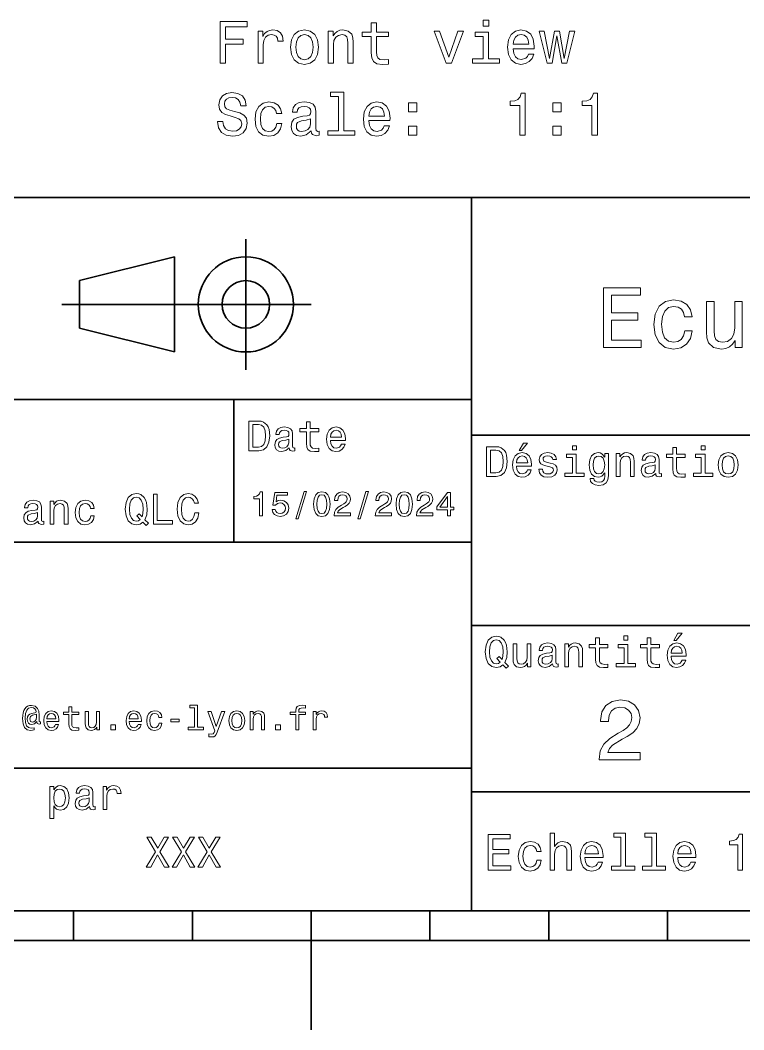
# Model space of a CAD drawing. Extents: x 0 to 297, y 0 to 210.
# Drawn here: x 124 to 184.9, y 0 to 84.9 of the extents above; entities that cross this region are included whole.
import ezdxf

# ---------------------------------------------------------------- set-up
doc = ezdxf.new("R2010")
doc.units = 0

msp = doc.modelspace()

# ---------------------------------------------------------------- linework, layer by layer
at = {"color": 7, "lineweight": 35}
for p, q in [((97, 70), (287, 70)), ((162, 10), (162, 70)), ((127.5, 61), (148.5, 61)), ((97, 53), (162, 53)), ((162, 50), (287, 50)), ((97, 41), (162, 41)), ((162, 34), (287, 34)), ((97, 22), (162, 22)), ((162, 20), (287, 20)), ((10, 10), (287, 10)), ((97, 10), (287, 10)), ((98.5, 7.5), (198.5, 7.5))]:
    msp.add_line(p, q, dxfattribs=at)
at = {"color": 7, "lineweight": 35, "ltscale": 0.275}
msp.add_line((143, 55.5), (143, 66.5), dxfattribs=at)
at = {"color": 7, "lineweight": 35, "ltscale": 0.206155}
for p, q in [((129, 63), (137, 65)), ((137, 57), (129, 59))]:
    msp.add_line(p, q, dxfattribs=at)
at = {"color": 7, "lineweight": 35, "ltscale": 0.2}
msp.add_line((137, 65), (137, 57), dxfattribs=at)
at = {"color": 7, "lineweight": 35, "ltscale": 0.1}
msp.add_line((129, 59), (129, 63), dxfattribs=at)
at = {"color": 7, "lineweight": 35, "ltscale": 0.3}
msp.add_line((142, 41), (142, 53), dxfattribs=at)
at = {"color": 7, "lineweight": 35, "ltscale": 0.0625}
for p, q in [((128.5, 10), (128.5, 7.5)), ((138.5, 10), (138.5, 7.5)), ((158.5, 10), (158.5, 7.5)), ((168.5, 10), (168.5, 7.5)), ((178.5, 10), (178.5, 7.5))]:
    msp.add_line(p, q, dxfattribs=at)
at = {"color": 7, "lineweight": 35, "ltscale": 0.25}
msp.add_line((148.5, 10), (148.5, 0), dxfattribs=at)
at = {"color": 7, "lineweight": 13}
for points in [[(163.446777, 84.899956), (162.977768, 84.899956), (162.977768, 84.39563), (163.446777, 84.39563)], [(140.832947, 81.278915), (141.301971, 81.278915), (141.301971, 82.887703), (142.774597, 82.887703), (142.774597, 83.30629), (141.301971, 83.30629), (141.301971, 84.355286), (143.112488, 84.355286), (143.112488, 84.778915), (140.832947, 84.778915)], [(144.025314, 81.278915), (144.469116, 81.278915), (144.469116, 82.827187), (144.514511, 83.200386), (144.650681, 83.467674), (144.872574, 83.629059), (145.17012, 83.684532), (145.392029, 83.649231), (145.558456, 83.54837), (145.659317, 83.3769), (145.694626, 83.144913), (146.143463, 83.144913), (146.082947, 83.553413), (145.916519, 83.845917), (145.639145, 84.02243), (145.26091, 84.082947), (145.003693, 84.042603), (144.781799, 83.941742), (144.585114, 83.770271), (144.428772, 83.538284), (144.428772, 83.987129), (144.025314, 83.987129)], [(146.763794, 82.630501), (146.844482, 82.015228), (147.076462, 81.561333), (147.444626, 81.278915), (147.938858, 81.183098), (148.428055, 81.278915), (148.796204, 81.55629), (149.028198, 82.010185), (149.113937, 82.630501), (149.028198, 83.245773), (148.796204, 83.704704), (148.428055, 83.982086), (147.938858, 84.082947), (147.444626, 83.982086), (147.076462, 83.699661), (146.844482, 83.245773)], [(149.930939, 81.278915), (150.374741, 81.278915), (150.374741, 82.842316), (150.42012, 83.200386), (150.566376, 83.462631), (150.79332, 83.624016), (151.095917, 83.684532), (151.337997, 83.634102), (151.489288, 83.497932), (151.564941, 83.270988), (151.590149, 82.968399), (151.590149, 81.278915), (152.033966, 81.278915), (152.033966, 83.059174), (152.013794, 83.417244), (151.923004, 83.714798), (151.625458, 83.987129), (151.161484, 84.082947), (150.904282, 84.047646), (150.687424, 83.951828), (150.500824, 83.790443), (150.354568, 83.573586), (150.354568, 83.987129), (149.930939, 83.987129)], [(153.562057, 83.518112), (153.562057, 82.161484), (153.592316, 81.722717), (153.733521, 81.420128), (154.015945, 81.243614), (154.495056, 81.183098), (155.019547, 81.208313), (155.019547, 81.591599), (154.636261, 81.561333), (154.288284, 81.601685), (154.101685, 81.72776), (154.020996, 81.939575), (154.005859, 82.237129), (154.005859, 83.518112), (155.019547, 83.518112), (155.019547, 83.896347), (154.005859, 83.896347), (154.005859, 84.688141), (153.562057, 84.688141), (153.562057, 83.896347), (152.795486, 83.896347), (152.795486, 83.518112)], [(165.499374, 82.504417), (167.274597, 82.504417), (167.279633, 82.711189), (167.198944, 83.291161), (166.977051, 83.724884), (166.624023, 83.987129), (166.154999, 84.082947), (165.69606, 83.982086), (165.343033, 83.699661), (165.116089, 83.24073), (165.0354, 82.635544), (165.111053, 82.015228), (165.337997, 81.561333), (165.685974, 81.278915), (166.139862, 81.183098), (166.533234, 81.248657), (166.856003, 81.420128), (167.093033, 81.692459), (167.229202, 82.055573), (166.790436, 82.055573), (166.699661, 81.853844), (166.568542, 81.702545), (166.195343, 81.581512), (165.907883, 81.636986), (165.691025, 81.813499), (165.549805, 82.10096), (165.499374, 82.489288)], [(147.217682, 82.635544), (147.263062, 83.089432), (147.404282, 83.417244), (147.631226, 83.618973), (147.938858, 83.689575), (148.241455, 83.618973), (148.468399, 83.422287), (148.609604, 83.089432), (148.660034, 82.635544), (148.609604, 82.176613), (148.468399, 81.843758), (148.241455, 81.642029), (147.938858, 81.576469), (147.631226, 81.642029), (147.404282, 81.843758), (147.263062, 82.176613)], [(159.850967, 81.278915), (160.319977, 81.278915), (161.308456, 83.987129), (160.849518, 83.987129), (160.087997, 81.803413), (159.31134, 83.987129), (158.847366, 83.987129)], [(163.431656, 81.652115), (163.431656, 83.896347), (162.291885, 83.896347), (162.291885, 83.518112), (162.987854, 83.518112), (162.987854, 81.652115), (162.080078, 81.652115), (162.080078, 81.278915), (164.349518, 81.278915), (164.349518, 81.652115)], [(165.499374, 82.877617), (165.554855, 83.225601), (165.691025, 83.482803), (165.897797, 83.639145), (166.170135, 83.694618), (166.437424, 83.639145), (166.644196, 83.482803), (166.770264, 83.225601), (166.815659, 82.877617)], [(168.787567, 81.278915), (169.191025, 83.578629), (169.594482, 81.278915), (170.018112, 81.278915), (170.683807, 83.987129), (170.255142, 83.987129), (169.80629, 81.687416), (169.407883, 83.987129), (168.969116, 83.987129), (168.570709, 81.687416), (168.121857, 83.987129), (167.698227, 83.987129), (168.363922, 81.278915)], [(141.069977, 76.386986), (140.611053, 76.386986), (140.711914, 75.852402), (140.964081, 75.45903), (141.352402, 75.222), (141.876892, 75.136269), (142.396347, 75.216957), (142.784683, 75.438858), (143.031799, 75.786842), (143.122574, 76.245773), (143.046921, 76.659317), (142.835114, 76.926613), (142.492172, 77.103127), (142.033234, 77.234245), (141.639862, 77.33007), (141.38266, 77.441017), (141.236404, 77.602402), (141.191025, 77.854568), (141.236404, 78.081512), (141.367538, 78.252983), (141.56926, 78.368973), (141.846634, 78.409317), (142.129059, 78.358887), (142.350967, 78.222717), (142.497223, 77.995773), (142.567825, 77.688141), (143.026749, 77.688141), (143.026749, 77.698227), (142.94606, 78.172287), (142.70903, 78.525314), (142.335831, 78.747215), (141.831512, 78.822861), (141.377625, 78.747215), (141.024597, 78.5354), (140.797653, 78.207588), (140.716949, 77.783958), (140.782516, 77.405716), (140.974167, 77.148514), (141.276749, 76.977043), (141.690292, 76.845917), (142.098801, 76.729927), (142.406433, 76.618973), (142.593033, 76.457588), (142.6586, 76.195343), (142.598083, 75.928055), (142.441742, 75.726326), (142.204712, 75.600243), (141.897064, 75.559898), (141.554138, 75.615372), (141.291885, 75.776756), (141.125458, 76.039001)], [(150.813492, 78.479927), (150.813492, 75.605286), (149.900681, 75.605286), (149.900681, 75.232086), (152.165085, 75.232086), (152.165085, 75.605286), (151.257309, 75.605286), (151.257309, 78.853127), (150.117538, 78.853127), (150.117538, 78.479927)], [(166.064224, 75.232086), (166.523148, 75.232086), (166.523148, 78.757301), (166.180206, 78.757301), (166.089432, 78.449669), (165.907883, 78.242889), (165.630493, 78.121857), (165.247223, 78.081512), (165.247223, 77.723442), (166.064224, 77.723442)], [(172.136261, 75.232086), (172.5952, 75.232086), (172.5952, 78.757301), (172.252258, 78.757301), (172.161484, 78.449669), (171.979919, 78.242889), (171.702545, 78.121857), (171.31926, 78.081512), (171.31926, 77.723442), (172.136261, 77.723442)], [(145.583664, 77.042603), (146.02243, 77.042603), (145.931656, 77.44606), (145.714798, 77.763786), (145.376892, 77.960472), (144.938141, 78.036118), (144.453995, 77.935257), (144.085831, 77.652832), (143.853851, 77.193901), (143.773148, 76.578629), (143.848801, 75.968399), (144.075745, 75.514503), (144.433807, 75.232086), (144.923004, 75.136269), (145.35672, 75.211914), (145.694626, 75.423729), (145.926605, 75.756584), (146.027481, 76.200386), (145.603851, 76.200386), (145.528198, 75.917969), (145.386978, 75.706146), (145.185257, 75.575027), (144.938141, 75.534683), (144.630508, 75.600243), (144.4086, 75.801971), (144.27243, 76.129784), (144.227036, 76.593758), (144.27243, 77.047646), (144.413635, 77.375458), (144.640594, 77.577187), (144.938141, 77.647789), (145.200378, 77.602402), (145.397064, 77.486412), (145.528198, 77.294769)], [(148.503693, 75.585114), (148.503693, 75.569984), (148.528915, 75.398514), (148.604568, 75.277473), (148.922287, 75.181656), (149.169403, 75.222), (149.169403, 75.564941), (149.063492, 75.549812), (148.922287, 75.615372), (148.897064, 75.817101), (148.897064, 77.219116), (148.836548, 77.577187), (148.660034, 77.829346), (148.352402, 77.980644), (147.918686, 78.036118), (147.495056, 77.975601), (147.182373, 77.804131), (146.985687, 77.536842), (146.92012, 77.183815), (146.92012, 77.153557), (147.318542, 77.153557), (147.353851, 77.365372), (147.464798, 77.51667), (147.646347, 77.607445), (147.903549, 77.642746), (148.150681, 77.617531), (148.327194, 77.541885), (148.43309, 77.410759), (148.468399, 77.229202), (148.448227, 77.017387), (148.367538, 76.911484), (148.165802, 76.861046), (147.787567, 76.820702), (147.353851, 76.729927), (147.046204, 76.568542), (146.864655, 76.316383), (146.809174, 75.943184), (146.859604, 75.610329), (147.015945, 75.363213), (147.268112, 75.206871), (147.616089, 75.151398), (148.085114, 75.257301)], [(153.355286, 76.457588), (155.130508, 76.457588), (155.135544, 76.66436), (155.054855, 77.244331), (154.832947, 77.678055), (154.479919, 77.9403), (154.01091, 78.036118), (153.551971, 77.935257), (153.198944, 77.652832), (152.972, 77.193901), (152.891312, 76.588715), (152.966949, 75.968399), (153.193909, 75.514503), (153.541885, 75.232086), (153.995773, 75.136269), (154.389145, 75.201828), (154.711914, 75.373299), (154.948944, 75.64563), (155.085114, 76.008743), (154.646347, 76.008743), (154.555573, 75.807014), (154.424454, 75.655716), (154.051254, 75.534683), (153.763794, 75.590157), (153.546921, 75.76667), (153.405716, 76.054131), (153.355286, 76.442459)], [(153.355286, 76.830788), (153.410767, 77.178772), (153.546921, 77.435974), (153.753693, 77.592316), (154.026031, 77.647789), (154.29332, 77.592316), (154.500092, 77.435974), (154.626175, 77.178772), (154.67157, 76.830788)], [(156.698944, 77.188858), (157.394913, 77.188858), (157.394913, 77.9403), (156.698944, 77.9403)], [(168.843033, 77.188858), (169.539001, 77.188858), (169.539001, 77.9403), (168.843033, 77.9403)], [(148.453262, 76.180214), (148.392746, 75.917969), (148.231369, 75.716232), (147.989288, 75.585114), (147.691742, 75.539726), (147.500092, 75.564941), (147.363937, 75.64563), (147.278198, 75.786842), (147.252975, 75.983528), (147.273148, 76.160042), (147.353851, 76.286118), (147.676605, 76.42733), (148.085114, 76.487846), (148.453262, 76.608887)], [(156.698944, 75.232086), (157.394913, 75.232086), (157.394913, 75.983528), (156.698944, 75.983528)], [(168.843033, 75.232086), (169.539001, 75.232086), (169.539001, 75.983528), (168.843033, 75.983528)], [(173.109512, 57.381123), (176.279541, 57.381123), (176.279541, 57.986309), (173.772339, 57.986309), (173.772339, 59.679394), (176.005768, 59.679394), (176.005768, 60.277374), (173.772339, 60.277374), (173.772339, 61.775936), (176.221893, 61.775936), (176.221893, 62.381123), (173.109512, 62.381123)], [(179.932281, 59.967579), (180.559082, 59.967579), (180.429398, 60.543945), (180.119598, 60.997837), (179.636887, 61.278816), (179.010086, 61.386887), (178.318436, 61.242794), (177.792511, 60.839336), (177.46109, 60.183716), (177.345825, 59.304752), (177.453888, 58.432995), (177.778091, 57.78458), (178.289627, 57.381123), (178.988464, 57.244236), (179.608063, 57.352303), (180.090775, 57.6549), (180.42218, 58.130402), (180.566284, 58.764408), (179.96109, 58.764408), (179.853027, 58.36095), (179.651291, 58.058357), (179.363113, 57.871037), (179.010086, 57.8134), (178.570602, 57.907059), (178.253601, 58.195244), (178.059082, 58.663544), (177.994232, 59.326366), (178.059082, 59.974781), (178.260803, 60.443081), (178.585007, 60.731266), (179.010086, 60.83213), (179.38472, 60.767288), (179.66571, 60.601585), (179.853027, 60.327808)], [(184.788177, 61.25), (184.154175, 61.25), (184.154175, 59.016571), (184.082123, 58.497837), (183.873199, 58.123196), (183.548996, 57.892651), (183.123917, 57.820602), (182.785294, 57.878242), (182.569168, 58.051151), (182.446686, 58.346542), (182.417862, 58.764408), (182.417862, 61.25), (181.783859, 61.25), (181.783859, 58.706772), (181.805481, 58.195244), (181.942368, 57.770172), (182.360229, 57.381123), (183.030258, 57.244236), (183.390488, 57.294666), (183.700287, 57.424351), (183.966858, 57.647694), (184.182999, 57.971901), (184.182999, 57.381123), (184.788177, 57.381123)], [(144.080688, 51.190563), (143.248566, 51.190563), (143.248566, 48.690563), (144.080688, 48.690563), (144.473343, 48.769814), (144.765137, 49.011169), (144.945251, 49.40382), (145.010086, 49.940563), (144.952454, 50.488113), (144.880402, 50.70425), (144.779541, 50.877163), (144.487747, 51.111313), (144.296829, 51.168949)], [(148.100861, 50.289986), (148.100861, 49.320965), (148.122482, 49.007565), (148.223343, 48.791428), (148.425079, 48.665348), (148.767288, 48.62212), (149.141937, 48.640129), (149.141937, 48.913906), (148.868149, 48.892292), (148.619598, 48.921112), (148.486313, 49.011169), (148.42868, 49.162464), (148.417862, 49.375), (148.417862, 50.289986), (149.141937, 50.289986), (149.141937, 50.560158), (148.417862, 50.560158), (148.417862, 51.125721), (148.100861, 51.125721), (148.100861, 50.560158), (147.553314, 50.560158), (147.553314, 50.289986)], [(144.055481, 50.891571), (144.329254, 50.837536), (144.516571, 50.671829), (144.628235, 50.376442), (144.664261, 49.940563), (144.624634, 49.519093), (144.51297, 49.223705), (144.322052, 49.047192), (144.055481, 48.989555), (143.583572, 48.989555), (143.583572, 50.891571)], [(146.656342, 48.942726), (146.656342, 48.931919), (146.674347, 48.809441), (146.728394, 48.722984), (146.955338, 48.654541), (147.131851, 48.683357), (147.131851, 48.928314), (147.056198, 48.917507), (146.955338, 48.96434), (146.937317, 49.108429), (146.937317, 50.109871), (146.894089, 50.365635), (146.768005, 50.54575), (146.548264, 50.65382), (146.23848, 50.693443), (145.935883, 50.650219), (145.71254, 50.52774), (145.572052, 50.336815), (145.525223, 50.084656), (145.525223, 50.063042), (145.809799, 50.063042), (145.835022, 50.21434), (145.914261, 50.322407), (146.043945, 50.387249), (146.227661, 50.412464), (146.404175, 50.394455), (146.530258, 50.34042), (146.605911, 50.246758), (146.631119, 50.117077), (146.616714, 49.965778), (146.559082, 49.890129), (146.414978, 49.854107), (146.144806, 49.825291), (145.835022, 49.760448), (145.61528, 49.645176), (145.485596, 49.465057), (145.445969, 49.19849), (145.481995, 48.960735), (145.593658, 48.784222), (145.773773, 48.67255), (146.022339, 48.632927), (146.357346, 48.708576)], [(150.121765, 49.565922), (151.389771, 49.565922), (151.393372, 49.713619), (151.335739, 50.127884), (151.177231, 50.437683), (150.925079, 50.625), (150.590057, 50.693443), (150.262253, 50.621399), (150.010086, 50.41967), (149.847977, 50.091862), (149.790344, 49.659584), (149.844376, 49.216499), (150.006485, 48.892292), (150.255051, 48.690563), (150.579254, 48.62212), (150.860229, 48.668949), (151.090775, 48.791428), (151.260086, 48.98595), (151.357346, 49.245319), (151.043945, 49.245319), (150.979111, 49.101227), (150.885452, 48.993156), (150.618881, 48.9067), (150.413544, 48.946327), (150.258652, 49.072407), (150.157776, 49.27774), (150.121765, 49.555115)], [(150.121765, 49.832493), (150.161377, 50.081055), (150.258652, 50.264771), (150.406342, 50.376442), (150.600861, 50.416069), (150.791794, 50.376442), (150.939484, 50.264771), (151.029541, 50.081055), (151.061966, 49.832493)], [(146.620316, 49.367798), (146.577087, 49.180477), (146.461823, 49.036385), (146.28891, 48.942726), (146.07637, 48.910305), (145.939484, 48.928314), (145.842224, 48.98595), (145.780975, 49.086815), (145.76297, 49.227306), (145.777374, 49.353386), (145.835022, 49.443443), (146.065567, 49.544312), (146.357346, 49.587536), (146.620316, 49.673992)], [(166.004318, 48.728386), (166.216858, 48.728386), (166.717575, 49.340778), (166.364548, 49.340778)], [(164.080688, 49.030979), (163.248566, 49.030979), (163.248566, 46.530979), (164.080688, 46.530979), (164.473343, 46.610229), (164.765137, 46.851585), (164.945251, 47.244236), (165.010086, 47.780979), (164.952454, 48.328529), (164.880402, 48.544666), (164.779541, 48.717579), (164.487747, 48.951729), (164.296829, 49.009365)], [(164.055481, 48.731987), (164.329254, 48.677952), (164.516571, 48.512245), (164.628235, 48.216858), (164.664261, 47.780979), (164.624634, 47.359509), (164.51297, 47.064121), (164.322052, 46.887608), (164.055481, 46.829971), (163.583572, 46.829971), (163.583572, 48.731987)], [(165.784576, 47.406338), (167.052597, 47.406338), (167.056198, 47.554035), (166.998566, 47.9683), (166.840057, 48.278099), (166.587891, 48.465416), (166.252884, 48.533859), (165.925079, 48.461815), (165.672913, 48.260086), (165.510803, 47.932278), (165.453171, 47.5), (165.507202, 47.056915), (165.669312, 46.732708), (165.917862, 46.530979), (166.242081, 46.462536), (166.523056, 46.509365), (166.753601, 46.631844), (166.922913, 46.826366), (167.020172, 47.085735), (166.706772, 47.085735), (166.641937, 46.941643), (166.548264, 46.833572), (166.281708, 46.747116), (166.07637, 46.786743), (165.921463, 46.912823), (165.820602, 47.118156), (165.784576, 47.395531)], [(168.623199, 47.658501), (168.317001, 47.730545), (168.090057, 47.8134), (168.014404, 47.982708), (168.036026, 48.101585), (168.111664, 48.188038), (168.234146, 48.242073), (168.41066, 48.263687), (168.579971, 48.242073), (168.713257, 48.177231), (168.799713, 48.079971), (168.835739, 47.950287), (169.145538, 47.950287), (169.145538, 47.957493), (169.091492, 48.191643), (168.943802, 48.375359), (168.713257, 48.490635), (168.41066, 48.533859), (168.104462, 48.490635), (167.881119, 48.371758), (167.740631, 48.195244), (167.697403, 47.971901), (167.729828, 47.755764), (167.830688, 47.604465), (167.996399, 47.496399), (168.237747, 47.42075), (168.590775, 47.334293), (168.806915, 47.244236), (168.864548, 47.172188), (168.886169, 47.064121), (168.853745, 46.930836), (168.767288, 46.829971), (168.626801, 46.765129), (168.439484, 46.743515), (168.241348, 46.765129), (168.09726, 46.840778), (168, 46.963257), (167.960373, 47.132565), (167.654175, 47.132565), (167.704605, 46.844379), (167.85231, 46.635445), (168.086456, 46.509365), (168.41066, 46.462536), (168.749283, 46.509365), (168.997833, 46.635445), (169.149139, 46.837173), (169.203171, 47.100143), (169.163544, 47.327087), (169.05188, 47.481987), (168.868149, 47.582851)], [(170.8134, 46.79755), (170.8134, 48.400574), (169.999283, 48.400574), (169.999283, 48.130402), (170.496399, 48.130402), (170.496399, 46.79755), (169.847977, 46.79755), (169.847977, 46.530979), (171.469025, 46.530979), (171.469025, 46.79755)], [(170.824203, 49.117435), (170.489197, 49.117435), (170.489197, 48.757202), (170.824203, 48.757202)], [(173.518738, 46.617435), (173.518738, 48.465416), (173.216141, 48.465416), (173.216141, 48.152016), (172.967575, 48.4366), (172.816284, 48.508644), (172.646973, 48.533859), (172.340775, 48.461815), (172.103027, 48.260086), (171.94812, 47.935879), (171.894089, 47.5), (171.94812, 47.060516), (172.103027, 46.736309), (172.340775, 46.530979), (172.646973, 46.462536), (172.819885, 46.487751), (172.963974, 46.552593), (173.216141, 46.826366), (173.216141, 46.552593), (173.187317, 46.336456), (173.108063, 46.181557), (172.956772, 46.091499), (172.729828, 46.059078), (172.531708, 46.080692), (172.391205, 46.134727), (172.30835, 46.228386), (172.283142, 46.354465), (171.976944, 46.354465), (171.976944, 46.340057), (172.023773, 46.109509), (172.167862, 45.9366), (172.398407, 45.824928), (172.711823, 45.785301), (173.086456, 45.839336), (173.335022, 45.990635), (173.47551, 46.253601)], [(174.181549, 46.530979), (174.498566, 46.530979), (174.498566, 47.647694), (174.530975, 47.903458), (174.635452, 48.090778), (174.797546, 48.206051), (175.013687, 48.249279), (175.1866, 48.213257), (175.294662, 48.115993), (175.348709, 47.953888), (175.366714, 47.737751), (175.366714, 46.530979), (175.683716, 46.530979), (175.683716, 47.802593), (175.669312, 48.058357), (175.604462, 48.270893), (175.391937, 48.465416), (175.060516, 48.533859), (174.876801, 48.508644), (174.721909, 48.440201), (174.588623, 48.324928), (174.484146, 48.170029), (174.484146, 48.465416), (174.181549, 48.465416)], [(177.499283, 46.783142), (177.499283, 46.772335), (177.517288, 46.649857), (177.57132, 46.5634), (177.798264, 46.494957), (177.974777, 46.523773), (177.974777, 46.76873), (177.899139, 46.757923), (177.798264, 46.804756), (177.780258, 46.948845), (177.780258, 47.950287), (177.73703, 48.206051), (177.610947, 48.386166), (177.391205, 48.494236), (177.081406, 48.533859), (176.778824, 48.490635), (176.555481, 48.368156), (176.414978, 48.177231), (176.368149, 47.925072), (176.368149, 47.903458), (176.65274, 47.903458), (176.677948, 48.054756), (176.757202, 48.162823), (176.886887, 48.227665), (177.070602, 48.25288), (177.247116, 48.234871), (177.373199, 48.180836), (177.448853, 48.087173), (177.47406, 47.957493), (177.459656, 47.806194), (177.402023, 47.730545), (177.257919, 47.694523), (176.987747, 47.665707), (176.677948, 47.600864), (176.458206, 47.485592), (176.328537, 47.305473), (176.28891, 47.038906), (176.324921, 46.801151), (176.4366, 46.624638), (176.616714, 46.512966), (176.86528, 46.473343), (177.200287, 46.548992)], [(178.943802, 48.130402), (178.943802, 47.161381), (178.965424, 46.84798), (179.066284, 46.631844), (179.268005, 46.505764), (179.610229, 46.462536), (179.984863, 46.480545), (179.984863, 46.754322), (179.71109, 46.732708), (179.46254, 46.761528), (179.329254, 46.851585), (179.271606, 47.00288), (179.260803, 47.215416), (179.260803, 48.130402), (179.984863, 48.130402), (179.984863, 48.400574), (179.260803, 48.400574), (179.260803, 48.966137), (178.943802, 48.966137), (178.943802, 48.400574), (178.396255, 48.400574), (178.396255, 48.130402)], [(181.656342, 46.79755), (181.656342, 48.400574), (180.842224, 48.400574), (180.842224, 48.130402), (181.33934, 48.130402), (181.33934, 46.79755), (180.690918, 46.79755), (180.690918, 46.530979), (182.311966, 46.530979), (182.311966, 46.79755)], [(181.667145, 49.117435), (181.332138, 49.117435), (181.332138, 48.757202), (181.667145, 48.757202)], [(182.762253, 47.496399), (182.819885, 47.056915), (182.985596, 46.732708), (183.248566, 46.530979), (183.601593, 46.462536), (183.951004, 46.530979), (184.213974, 46.729107), (184.379684, 47.053314), (184.440918, 47.496399), (184.379684, 47.935879), (184.213974, 48.263687), (183.951004, 48.461815), (183.601593, 48.533859), (183.248566, 48.461815), (182.985596, 48.260086), (182.819885, 47.935879)], [(165.784576, 47.672909), (165.824203, 47.921471), (165.921463, 48.105186), (166.069168, 48.216858), (166.263687, 48.256485), (166.454605, 48.216858), (166.60231, 48.105186), (166.692368, 47.921471), (166.724777, 47.672909)], [(172.221909, 47.5), (172.254318, 47.820606), (172.351593, 48.058357), (172.502884, 48.198845), (172.704605, 48.249279), (172.917145, 48.198845), (173.075653, 48.058357), (173.172913, 47.820606), (173.208939, 47.5), (173.172913, 47.172188), (173.075653, 46.938038), (172.917145, 46.793949), (172.704605, 46.747116), (172.502884, 46.793949), (172.351593, 46.938038), (172.254318, 47.175793)], [(183.086456, 47.5), (183.118881, 47.824207), (183.219742, 48.058357), (183.381851, 48.20245), (183.601593, 48.25288), (183.817719, 48.20245), (183.979828, 48.061958), (184.080688, 47.824207), (184.116714, 47.5), (184.080688, 47.172188), (183.979828, 46.934437), (183.817719, 46.790344), (183.601593, 46.743515), (183.381851, 46.790344), (183.219742, 46.934437), (183.118881, 47.172188)], [(177.463257, 47.208214), (177.420029, 47.020893), (177.304749, 46.876801), (177.131851, 46.783142), (176.919312, 46.750721), (176.782425, 46.76873), (176.68515, 46.826366), (176.623917, 46.927231), (176.605911, 47.067722), (176.620316, 47.193802), (176.677948, 47.283859), (176.908508, 47.384727), (177.200287, 47.427952), (177.463257, 47.514408)], [(134.340057, 42.685879), (134.613831, 42.401295), (134.804764, 42.592216), (134.509369, 42.894814), (134.660675, 43.305473), (134.707489, 43.780979), (134.639053, 44.339336), (134.559799, 44.56628), (134.455338, 44.753601), (134.159943, 45.009365), (133.979828, 45.074207), (133.781708, 45.099422), (133.399857, 45.009365), (133.108078, 44.757202), (132.920746, 44.342937), (132.855911, 43.780979), (132.920746, 43.219021), (133.104462, 42.804756), (133.396255, 42.548992), (133.781708, 42.462536), (134.095108, 42.520172)], [(135.219025, 42.530979), (136.825653, 42.530979), (136.825653, 42.833572), (135.55043, 42.833572), (135.55043, 45.030979), (135.219025, 45.030979)], [(138.702454, 43.460373), (138.630402, 43.15778), (138.511536, 42.941643), (138.345825, 42.808357), (138.151306, 42.765129), (137.917145, 42.829971), (137.733429, 43.024494), (137.610962, 43.341499), (137.57132, 43.780979), (137.610962, 44.216858), (137.729828, 44.537464), (137.913544, 44.731987), (138.151306, 44.80043), (138.324219, 44.764408), (138.471909, 44.663544), (138.587173, 44.501442), (138.666428, 44.278099), (139.008652, 44.278099), (138.900574, 44.620316), (138.713257, 44.879681), (138.457489, 45.041786), (138.151306, 45.099422), (137.769455, 45.009365), (137.477661, 44.757202), (137.290344, 44.342937), (137.22551, 43.780979), (137.290344, 43.219021), (137.477661, 42.804756), (137.769455, 42.548992), (138.151306, 42.462536), (138.486313, 42.530979), (138.756485, 42.721901), (138.947403, 43.035301), (139.048279, 43.460373)], [(144.14122, 43.224785), (144.403458, 43.224785), (144.403458, 45.239193), (144.207504, 45.239193), (144.155624, 45.0634), (144.05188, 44.945248), (143.893372, 44.876083), (143.674362, 44.853027), (143.674362, 44.648415), (144.14122, 44.648415)], [(145.213257, 43.746399), (145.276657, 43.510086), (145.417877, 43.325649), (145.625366, 43.210377), (145.890488, 43.167149), (146.181564, 43.219021), (146.409225, 43.360233), (146.553314, 43.585014), (146.608078, 43.873199), (146.559082, 44.141212), (146.420761, 44.351585), (146.20462, 44.487034), (145.925079, 44.536022), (145.708939, 44.501442), (145.541794, 44.406342), (145.622482, 44.945248), (146.498566, 44.945248), (146.498566, 45.181557), (145.429398, 45.181557), (145.270905, 44.12104), (145.50145, 44.12104), (145.668594, 44.256485), (145.881851, 44.305477), (146.066284, 44.273777), (146.207504, 44.181557), (146.296829, 44.040348), (146.328537, 43.858791), (146.296829, 43.677235), (146.20462, 43.536022), (146.0634, 43.446686), (145.881851, 43.414986), (145.729111, 43.435158), (145.610962, 43.501442), (145.524506, 43.605186), (145.481277, 43.746399)], [(147.213257, 42.956772), (147.412109, 42.956772), (148.109512, 45.279541), (147.907791, 45.279541)], [(148.703171, 44.201729), (148.746399, 43.749279), (148.881851, 43.426514), (149.097992, 43.230549), (149.397705, 43.167149), (149.694534, 43.230549), (149.910675, 43.426514), (150.043228, 43.749279), (150.08934, 44.201729), (150.043228, 44.651299), (149.98848, 44.829971), (149.910675, 44.976948), (149.694534, 45.172913), (149.397705, 45.239193), (149.097992, 45.172913), (148.881851, 44.974064), (148.746399, 44.651299)], [(148.979828, 44.201729), (149.002884, 44.550434), (149.074936, 44.801155), (149.20462, 44.948128), (149.397705, 45), (149.587906, 44.948128), (149.71759, 44.801155), (149.789627, 44.550434), (149.812683, 44.201729), (149.789627, 43.850143), (149.71759, 43.599426), (149.587906, 43.45245), (149.397705, 43.403458), (149.20462, 43.45245), (149.074936, 43.599426), (149.002884, 43.850143)], [(150.429398, 43.224785), (151.804047, 43.224785), (151.804047, 43.472622), (150.71759, 43.472622), (150.778107, 43.60807), (150.881851, 43.720463), (151.201736, 43.925072), (151.371765, 44.011528), (151.561966, 44.135448), (151.697418, 44.279541), (151.775223, 44.44957), (151.804047, 44.642651), (151.755051, 44.884727), (151.619598, 45.074928), (151.412109, 45.195965), (151.144104, 45.239193), (150.867447, 45.190201), (150.657059, 45.054756), (150.521622, 44.838619), (150.47551, 44.553314), (150.47551, 44.51297), (150.737762, 44.51297), (150.737762, 44.536022), (150.763687, 44.731991), (150.841507, 44.876083), (150.965424, 44.9683), (151.129684, 45), (151.296829, 44.971184), (151.420746, 44.899136), (151.50145, 44.786743), (151.530258, 44.645535), (151.510086, 44.51297), (151.455338, 44.400578), (151.363113, 44.302593), (151.236313, 44.216141), (151.066284, 44.12392), (150.783859, 43.945248), (150.585022, 43.755043), (150.466858, 43.524498), (150.429398, 43.233429)], [(152.417877, 42.956772), (152.616714, 42.956772), (153.314133, 45.279541), (153.112396, 45.279541)], [(153.899139, 43.224785), (155.273773, 43.224785), (155.273773, 43.472622), (154.187317, 43.472622), (154.247849, 43.60807), (154.351593, 43.720463), (154.671478, 43.925072), (154.841507, 44.011528), (155.031708, 44.135448), (155.167145, 44.279541), (155.244965, 44.44957), (155.273773, 44.642651), (155.224792, 44.884727), (155.08934, 45.074928), (154.881851, 45.195965), (154.613831, 45.239193), (154.337173, 45.190201), (154.126801, 45.054756), (153.991364, 44.838619), (153.945251, 44.553314), (153.945251, 44.51297), (154.207504, 44.51297), (154.207504, 44.536022), (154.233429, 44.731991), (154.311249, 44.876083), (154.435165, 44.9683), (154.599426, 45), (154.766571, 44.971184), (154.890488, 44.899136), (154.971191, 44.786743), (155, 44.645535), (154.979828, 44.51297), (154.925079, 44.400578), (154.832855, 44.302593), (154.706055, 44.216141), (154.536026, 44.12392), (154.253601, 43.945248), (154.054764, 43.755043), (153.9366, 43.524498), (153.899139, 43.233429)], [(155.642654, 44.201729), (155.685883, 43.749279), (155.821335, 43.426514), (156.037476, 43.230549), (156.337173, 43.167149), (156.634003, 43.230549), (156.850143, 43.426514), (156.982712, 43.749279), (157.028824, 44.201729), (156.982712, 44.651299), (156.927963, 44.829971), (156.850143, 44.976948), (156.634003, 45.172913), (156.337173, 45.239193), (156.037476, 45.172913), (155.821335, 44.974064), (155.685883, 44.651299)], [(155.919312, 44.201729), (155.942368, 44.550434), (156.01442, 44.801155), (156.144104, 44.948128), (156.337173, 45), (156.527374, 44.948128), (156.657059, 44.801155), (156.729111, 44.550434), (156.752167, 44.201729), (156.729111, 43.850143), (156.657059, 43.599426), (156.527374, 43.45245), (156.337173, 43.403458), (156.144104, 43.45245), (156.01442, 43.599426), (155.942368, 43.850143)], [(157.368881, 43.224785), (158.743515, 43.224785), (158.743515, 43.472622), (157.657059, 43.472622), (157.71759, 43.60807), (157.821335, 43.720463), (158.14122, 43.925072), (158.311249, 44.011528), (158.50145, 44.135448), (158.636887, 44.279541), (158.714706, 44.44957), (158.743515, 44.642651), (158.694534, 44.884727), (158.559082, 45.074928), (158.351593, 45.195965), (158.083572, 45.239193), (157.806915, 45.190201), (157.596542, 45.054756), (157.461105, 44.838619), (157.414993, 44.553314), (157.414993, 44.51297), (157.677231, 44.51297), (157.677231, 44.536022), (157.703171, 44.731991), (157.780991, 44.876083), (157.904907, 44.9683), (158.069168, 45), (158.236313, 44.971184), (158.360229, 44.899136), (158.440918, 44.786743), (158.469742, 44.645535), (158.44957, 44.51297), (158.394821, 44.400578), (158.302597, 44.302593), (158.175797, 44.216141), (158.005768, 44.12392), (157.723343, 43.945248), (157.524506, 43.755043), (157.406342, 43.524498), (157.368881, 43.233429)], [(159.965424, 43.224785), (160.224792, 43.224785), (160.224792, 43.720463), (160.510086, 43.720463), (160.510086, 43.951008), (160.224792, 43.951008), (160.224792, 45.181557), (159.96254, 45.181557), (159.086456, 43.974064), (159.086456, 43.720463), (159.965424, 43.720463)], [(125.510811, 42.783142), (125.510811, 42.772335), (125.528824, 42.649857), (125.582855, 42.5634), (125.809799, 42.494957), (125.986313, 42.523773), (125.986313, 42.76873), (125.910667, 42.757923), (125.809799, 42.804756), (125.791794, 42.948845), (125.791794, 43.950287), (125.748566, 44.206051), (125.622482, 44.386166), (125.40274, 44.494236), (125.092941, 44.533859), (124.790344, 44.490635), (124.567001, 44.368156), (124.426514, 44.177231), (124.379684, 43.925072), (124.379684, 43.903458), (124.664268, 43.903458), (124.689484, 44.054756), (124.768738, 44.162823), (124.898422, 44.227665), (125.082138, 44.25288), (125.258652, 44.234871), (125.384727, 44.180836), (125.460381, 44.087173), (125.485596, 43.957493), (125.471184, 43.806194), (125.413544, 43.730545), (125.269455, 43.694523), (124.999283, 43.665707), (124.689484, 43.600864), (124.469742, 43.485592), (124.340057, 43.305473), (124.300438, 43.038906), (124.336456, 42.801151), (124.448128, 42.624638), (124.628242, 42.512966), (124.876801, 42.473343), (125.211823, 42.548992)], [(126.530266, 42.530979), (126.847267, 42.530979), (126.847267, 43.647694), (126.879684, 43.903458), (126.984154, 44.090778), (127.146255, 44.206051), (127.362396, 44.249279), (127.535309, 44.213257), (127.643372, 44.115993), (127.697411, 43.953888), (127.715424, 43.737751), (127.715424, 42.530979), (128.032425, 42.530979), (128.032425, 43.802593), (128.018021, 44.058357), (127.953171, 44.270893), (127.740639, 44.465416), (127.409225, 44.533859), (127.22551, 44.508644), (127.07061, 44.440201), (126.937325, 44.324928), (126.832855, 44.170029), (126.832855, 44.465416), (126.530266, 44.465416)], [(129.930847, 43.824207), (130.244232, 43.824207), (130.179398, 44.112392), (130.024506, 44.339336), (129.783142, 44.479828), (129.469742, 44.533859), (129.123932, 44.461815), (128.860962, 44.260086), (128.695251, 43.932278), (128.637619, 43.492794), (128.69165, 43.056915), (128.853745, 42.732708), (129.109512, 42.530979), (129.458939, 42.462536), (129.768738, 42.516571), (130.010086, 42.667866), (130.175797, 42.905621), (130.247849, 43.222622), (129.945251, 43.222622), (129.89122, 43.020893), (129.790344, 42.869595), (129.646255, 42.775936), (129.469742, 42.747116), (129.25, 42.793949), (129.091507, 42.938038), (128.994247, 43.172188), (128.961823, 43.503601), (128.994247, 43.827808), (129.095108, 44.061958), (129.257202, 44.206051), (129.469742, 44.256485), (129.657059, 44.224064), (129.797562, 44.141209), (129.89122, 44.004322)], [(134.113113, 42.916428), (133.958221, 42.801151), (133.781708, 42.765129), (133.547546, 42.829971), (133.363831, 43.024494), (133.241364, 43.341499), (133.201736, 43.780979), (133.241364, 44.216858), (133.360229, 44.537464), (133.543945, 44.731987), (133.781708, 44.80043), (134.015854, 44.731987), (134.19957, 44.533859), (134.318451, 44.213257), (134.361679, 43.780979), (134.329254, 43.406338), (134.260803, 43.150578), (134.026657, 43.395531), (133.832138, 43.211815)], [(159.328537, 43.951008), (159.965424, 44.847263), (159.965424, 43.951008)], [(125.474785, 43.208214), (125.431557, 43.020893), (125.316284, 42.876801), (125.143372, 42.783142), (124.93084, 42.750721), (124.793953, 42.76873), (124.696686, 42.826366), (124.635452, 42.927231), (124.617439, 43.067722), (124.631851, 43.193802), (124.689484, 43.283859), (124.920029, 43.384727), (125.211823, 43.427952), (125.474785, 43.514408)], [(175.161377, 33.117435), (174.82637, 33.117435), (174.82637, 32.757202), (175.161377, 32.757202)], [(179.015854, 32.728386), (179.228394, 32.728386), (179.729111, 33.340778), (179.376083, 33.340778)], [(164.642654, 30.685879), (164.916428, 30.401297), (165.107346, 30.592218), (164.811966, 30.894812), (164.963257, 31.305475), (165.010086, 31.780979), (164.941635, 32.339336), (164.862396, 32.56628), (164.757919, 32.753601), (164.46254, 33.009365), (164.282425, 33.074207), (164.08429, 33.099422), (163.702454, 33.009365), (163.41066, 32.757202), (163.223343, 32.342937), (163.158508, 31.780979), (163.223343, 31.219019), (163.407059, 30.804754), (163.698853, 30.54899), (164.08429, 30.462536), (164.39769, 30.520172)], [(164.41571, 30.916426), (164.260803, 30.801151), (164.08429, 30.765129), (163.850143, 30.829971), (163.666428, 31.024494), (163.543945, 31.341497), (163.504318, 31.780979), (163.543945, 32.216858), (163.662827, 32.537464), (163.846542, 32.731987), (164.08429, 32.80043), (164.318451, 32.731987), (164.502167, 32.533859), (164.621033, 32.213257), (164.664261, 31.780979), (164.631851, 31.40634), (164.5634, 31.150576), (164.329254, 31.395533), (164.13472, 31.211815)], [(166.998566, 32.465416), (166.681549, 32.465416), (166.681549, 31.348703), (166.645538, 31.089336), (166.541061, 30.902016), (166.378967, 30.786743), (166.166428, 30.750719), (165.997116, 30.779539), (165.889053, 30.865993), (165.827805, 31.013687), (165.8134, 31.222622), (165.8134, 32.465416), (165.496399, 32.465416), (165.496399, 31.193804), (165.507202, 30.93804), (165.575653, 30.725504), (165.784576, 30.530979), (166.119598, 30.462536), (166.299713, 30.487751), (166.454605, 30.552593), (166.587891, 30.664265), (166.695969, 30.826368), (166.695969, 30.530979), (166.998566, 30.530979)], [(168.824921, 30.78314), (168.824921, 30.772333), (168.842941, 30.649855), (168.896973, 30.5634), (169.123917, 30.494957), (169.30043, 30.523775), (169.30043, 30.768732), (169.224777, 30.757925), (169.123917, 30.804754), (169.105911, 30.948847), (169.105911, 31.950287), (169.062683, 32.206051), (168.9366, 32.386166), (168.716858, 32.494236), (168.407059, 32.533859), (168.104462, 32.490635), (167.881119, 32.368156), (167.740631, 32.177231), (167.693802, 31.925072), (167.693802, 31.903458), (167.978394, 31.903458), (168.003601, 32.054756), (168.082855, 32.162823), (168.21254, 32.227665), (168.396255, 32.25288), (168.572769, 32.234871), (168.698853, 32.180836), (168.77449, 32.087173), (168.799713, 31.957493), (168.785309, 31.806194), (168.727661, 31.730547), (168.583572, 31.694523), (168.3134, 31.665705), (168.003601, 31.600864), (167.783859, 31.48559), (167.654175, 31.305475), (167.614548, 31.038904), (167.650574, 30.801151), (167.762253, 30.62464), (167.942368, 30.512968), (168.190918, 30.473343), (168.52594, 30.54899)], [(169.844376, 30.530979), (170.161377, 30.530979), (170.161377, 31.647694), (170.193802, 31.903458), (170.298279, 32.090778), (170.460373, 32.206051), (170.676514, 32.249279), (170.849426, 32.213257), (170.957489, 32.115993), (171.011536, 31.95389), (171.029541, 31.737751), (171.029541, 30.530979), (171.346542, 30.530979), (171.346542, 31.802593), (171.332138, 32.058357), (171.267288, 32.270893), (171.054749, 32.465416), (170.723343, 32.533859), (170.539627, 32.508644), (170.38472, 32.440201), (170.251434, 32.324928), (170.146973, 32.170029), (170.146973, 32.465416), (169.844376, 32.465416)], [(172.438034, 32.130402), (172.438034, 31.161383), (172.459656, 30.847982), (172.560516, 30.631844), (172.762253, 30.505762), (173.104462, 30.462536), (173.479111, 30.480547), (173.479111, 30.754322), (173.205338, 30.732708), (172.956772, 30.761526), (172.823486, 30.851583), (172.765854, 31.002882), (172.755035, 31.215418), (172.755035, 32.130402), (173.479111, 32.130402), (173.479111, 32.400574), (172.755035, 32.400574), (172.755035, 32.966137), (172.438034, 32.966137), (172.438034, 32.400574), (171.890488, 32.400574), (171.890488, 32.130402)], [(175.150574, 30.79755), (175.150574, 32.400574), (174.336456, 32.400574), (174.336456, 32.130402), (174.833572, 32.130402), (174.833572, 30.79755), (174.185165, 30.79755), (174.185165, 30.530979), (175.806198, 30.530979), (175.806198, 30.79755)], [(176.775223, 32.130402), (176.775223, 31.161383), (176.796829, 30.847982), (176.89769, 30.631844), (177.099426, 30.505762), (177.44165, 30.462536), (177.816284, 30.480547), (177.816284, 30.754322), (177.542511, 30.732708), (177.293945, 30.761526), (177.16066, 30.851583), (177.103027, 31.002882), (177.092224, 31.215418), (177.092224, 32.130402), (177.816284, 32.130402), (177.816284, 32.400574), (177.092224, 32.400574), (177.092224, 32.966137), (176.775223, 32.966137), (176.775223, 32.400574), (176.227661, 32.400574), (176.227661, 32.130402)], [(178.796112, 31.40634), (180.064117, 31.40634), (180.067719, 31.554033), (180.010086, 31.9683), (179.851593, 32.278099), (179.599426, 32.465416), (179.264404, 32.533859), (178.9366, 32.461815), (178.684433, 32.260086), (178.522339, 31.932276), (178.464691, 31.5), (178.518738, 31.056915), (178.680832, 30.732708), (178.929398, 30.530979), (179.253601, 30.462536), (179.534576, 30.509365), (179.765137, 30.631844), (179.934433, 30.826368), (180.031708, 31.085733), (179.718292, 31.085733), (179.653458, 30.941643), (179.559799, 30.833572), (179.293228, 30.747118), (179.087891, 30.786743), (178.932999, 30.912823), (178.832138, 31.118155), (178.796112, 31.395533)], [(168.78891, 31.208212), (168.745682, 31.020893), (168.630402, 30.876801), (168.457489, 30.78314), (168.244965, 30.750719), (168.108063, 30.768732), (168.010803, 30.826368), (167.94957, 30.927233), (167.931549, 31.067722), (167.945969, 31.193804), (168.003601, 31.283861), (168.234146, 31.384726), (168.52594, 31.427954), (168.78891, 31.514408)], [(178.796112, 31.672911), (178.835739, 31.921469), (178.932999, 32.105186), (179.080688, 32.216858), (179.275208, 32.256485), (179.466141, 32.216858), (179.613831, 32.105186), (179.703888, 31.921469), (179.736313, 31.672911)], [(125.708939, 25.734871), (125.708939, 25.902018), (125.662827, 25.893373), (125.60807, 25.913546), (125.590782, 25.974064), (125.590782, 26.446688), (125.567726, 26.780981), (125.47551, 27.02882), (125.259369, 27.213257), (124.956772, 27.279539), (124.780983, 27.262249), (124.631126, 27.210375), (124.501442, 27.12392), (124.397697, 27.002882), (124.317001, 26.850145), (124.259369, 26.662825), (124.224785, 26.438042), (124.213257, 26.184439), (124.253601, 25.737753), (124.383286, 25.42075), (124.599426, 25.230549), (124.907784, 25.170031), (125.190201, 25.216139), (125.190201, 25.406342), (124.942368, 25.360231), (124.703171, 25.409224), (124.54467, 25.567724), (124.458214, 25.835735), (124.432281, 26.224785), (124.461098, 26.605188), (124.559082, 26.876081), (124.717583, 27.040346), (124.948128, 27.095102), (125.123917, 27.063402), (125.253601, 26.988474), (125.334297, 26.876081), (125.363113, 26.746399), (125.331413, 26.682999), (125.244957, 26.654179), (124.96254, 26.610952), (124.806915, 26.547552), (124.694527, 26.449568), (124.628242, 26.314121), (124.60807, 26.135448), (124.634003, 25.942364), (124.706055, 25.798271), (124.824211, 25.708935), (124.979828, 25.680117), (125.207497, 25.740635), (125.400574, 25.930836), (125.400574, 25.913546), (125.446686, 25.760807), (125.605186, 25.714699)], [(128.103745, 26.504324), (128.103745, 25.729107), (128.121033, 25.478388), (128.201736, 25.305477), (128.363113, 25.204613), (128.636887, 25.170031), (128.9366, 25.184439), (128.9366, 25.40346), (128.717575, 25.386168), (128.518738, 25.409224), (128.412109, 25.48127), (128.365997, 25.602306), (128.357346, 25.772335), (128.357346, 26.504324), (128.9366, 26.504324), (128.9366, 26.720463), (128.357346, 26.720463), (128.357346, 27.172913), (128.103745, 27.172913), (128.103745, 26.720463), (127.66571, 26.720463), (127.66571, 26.504324)], [(138.677246, 27.080692), (138.677246, 25.438042), (138.155624, 25.438042), (138.155624, 25.224785), (139.44957, 25.224785), (139.44957, 25.438042), (138.930847, 25.438042), (138.930847, 27.293949), (138.279541, 27.293949), (138.279541, 27.080692)], [(147.198853, 26.504324), (147.198853, 25.224785), (147.452454, 25.224785), (147.452454, 26.504324), (148.028824, 26.504324), (148.028824, 26.720463), (147.452454, 26.720463), (147.452454, 26.815563), (147.472626, 26.930836), (147.53891, 27.008646), (147.651306, 27.054756), (147.812683, 27.072046), (148.028824, 27.06052), (148.028824, 27.279539), (147.755051, 27.293949), (147.507217, 27.268013), (147.334305, 27.190203), (147.23056, 27.054756), (147.198853, 26.861671), (147.198853, 26.720463), (146.734879, 26.720463), (146.734879, 26.504324)], [(172.742065, 22.700289), (176.178665, 22.700289), (176.178665, 23.319885), (173.462524, 23.319885), (173.613831, 23.658503), (173.873199, 23.939482), (174.672897, 24.45101), (175.097977, 24.667147), (175.573486, 24.976946), (175.912094, 25.337177), (176.106628, 25.762249), (176.178665, 26.244957), (176.056183, 26.850143), (175.717575, 27.325649), (175.198837, 27.628242), (174.528809, 27.736313), (173.837173, 27.613834), (173.311234, 27.275217), (172.97261, 26.734871), (172.857346, 26.021614), (172.857346, 25.92075), (173.512955, 25.92075), (173.512955, 25.978386), (173.577805, 26.4683), (173.772324, 26.828531), (174.082123, 27.059078), (174.492783, 27.138329), (174.91066, 27.066282), (175.220459, 26.886168), (175.42218, 26.605188), (175.494232, 26.252163), (175.443802, 25.92075), (175.306915, 25.639771), (175.076355, 25.394814), (174.759354, 25.178675), (174.33429, 24.948128), (173.628235, 24.501442), (173.131119, 24.025938), (172.835724, 23.449568), (172.742065, 22.721903)], [(125.374641, 26.279539), (125.345825, 26.100866), (125.273773, 25.974064), (125.164268, 25.896255), (125.034584, 25.873199), (124.945244, 25.887609), (124.881844, 25.939482), (124.841499, 26.025938), (124.829971, 26.146975), (124.878967, 26.345821), (125.046112, 26.449568), (125.374641, 26.53026)], [(126.250725, 25.925074), (127.265129, 25.925074), (127.268013, 26.043228), (127.221909, 26.374641), (127.0951, 26.622478), (126.893372, 26.772335), (126.625366, 26.827091), (126.363113, 26.769453), (126.161385, 26.60807), (126.0317, 26.345821), (125.985596, 26), (126.028824, 25.645535), (126.158501, 25.386168), (126.357353, 25.224785), (126.616714, 25.170031), (126.841499, 25.207495), (127.02594, 25.305477), (127.161385, 25.461096), (127.239197, 25.668589), (126.988472, 25.668589), (126.9366, 25.553314), (126.861671, 25.46686), (126.648415, 25.397696), (126.484154, 25.429396), (126.360229, 25.53026), (126.279541, 25.694525), (126.250725, 25.916428)], [(126.250725, 26.138329), (126.282425, 26.337177), (126.360229, 26.48415), (126.478386, 26.573488), (126.63401, 26.605188), (126.786743, 26.573488), (126.9049, 26.48415), (126.976944, 26.337177), (127.002884, 26.138329)], [(130.69165, 26.772335), (130.438049, 26.772335), (130.438049, 25.878963), (130.409225, 25.671471), (130.325653, 25.521614), (130.195969, 25.429396), (130.02594, 25.400578), (129.890488, 25.423632), (129.804031, 25.492796), (129.755051, 25.610952), (129.743515, 25.778099), (129.743515, 26.772335), (129.489914, 26.772335), (129.489914, 25.755045), (129.498566, 25.550434), (129.553314, 25.380404), (129.720459, 25.224785), (129.98848, 25.170031), (130.132568, 25.190203), (130.256485, 25.242075), (130.363113, 25.331413), (130.44957, 25.461096), (130.44957, 25.224785), (130.69165, 25.224785)], [(133.190201, 25.925074), (134.20462, 25.925074), (134.207489, 26.043228), (134.161392, 26.374641), (134.034592, 26.622478), (133.832855, 26.772335), (133.56485, 26.827091), (133.302597, 26.769453), (133.100861, 26.60807), (132.971191, 26.345821), (132.925079, 26), (132.968307, 25.645535), (133.097992, 25.386168), (133.296829, 25.224785), (133.556198, 25.170031), (133.780975, 25.207495), (133.965424, 25.305477), (134.100861, 25.461096), (134.17868, 25.668589), (133.927963, 25.668589), (133.876083, 25.553314), (133.801147, 25.46686), (133.587906, 25.397696), (133.42363, 25.429396), (133.299713, 25.53026), (133.219025, 25.694525), (133.190201, 25.916428)], [(133.190201, 26.138329), (133.221909, 26.337177), (133.299713, 26.48415), (133.417877, 26.573488), (133.573486, 26.605188), (133.726227, 26.573488), (133.844391, 26.48415), (133.916428, 26.337177), (133.942368, 26.138329)], [(135.688766, 26.259367), (135.939484, 26.259367), (135.887604, 26.489914), (135.763702, 26.671471), (135.570618, 26.783863), (135.319885, 26.827091), (135.043228, 26.769453), (134.832855, 26.60807), (134.700287, 26.345821), (134.654175, 25.994238), (134.697418, 25.645535), (134.827087, 25.386168), (135.031708, 25.224785), (135.311249, 25.170031), (135.559082, 25.213257), (135.752167, 25.334295), (135.884735, 25.524496), (135.942368, 25.778099), (135.700287, 25.778099), (135.657074, 25.616716), (135.57637, 25.495678), (135.461105, 25.42075), (135.319885, 25.397696), (135.144104, 25.43516), (135.017303, 25.550434), (134.939484, 25.737753), (134.913544, 26.002882), (134.939484, 26.262249), (135.020172, 26.449568), (135.149857, 26.564842), (135.319885, 26.605188), (135.469742, 26.579252), (135.582138, 26.51297), (135.657074, 26.40346)], [(140.948135, 26.772335), (140.504333, 25.49856), (140.069168, 26.772335), (139.792511, 26.772335), (140.380402, 25.13833), (140.328537, 24.994238), (140.247849, 24.896255), (140.112396, 24.864553), (139.878967, 24.893373), (139.878967, 24.648417), (140.123932, 24.62536), (140.299713, 24.648417), (140.423645, 24.720463), (140.51297, 24.844381), (140.59079, 25.025938), (141.219025, 26.772335)], [(141.567734, 25.99712), (141.613831, 25.645535), (141.746399, 25.386168), (141.956787, 25.224785), (142.239197, 25.170031), (142.518738, 25.224785), (142.729111, 25.383286), (142.861679, 25.642653), (142.910675, 25.99712), (142.861679, 26.348703), (142.729111, 26.610952), (142.518738, 26.769453), (142.239197, 26.827091), (141.956787, 26.769453), (141.746399, 26.60807), (141.613831, 26.348703)], [(141.827087, 26), (141.853027, 26.259367), (141.933716, 26.446688), (142.063416, 26.56196), (142.239197, 26.602306), (142.412109, 26.56196), (142.541794, 26.449568), (142.622482, 26.259367), (142.651306, 26), (142.622482, 25.737753), (142.541794, 25.547552), (142.412109, 25.432278), (142.239197, 25.394814), (142.063416, 25.432278), (141.933716, 25.547552), (141.853027, 25.737753)], [(143.377533, 25.224785), (143.631134, 25.224785), (143.631134, 26.118156), (143.657074, 26.322767), (143.740646, 26.472624), (143.870331, 26.564842), (144.043243, 26.599424), (144.181564, 26.570606), (144.268021, 26.492796), (144.311249, 26.363113), (144.325653, 26.190203), (144.325653, 25.224785), (144.579254, 25.224785), (144.579254, 26.242077), (144.567734, 26.446688), (144.515854, 26.616716), (144.345825, 26.772335), (144.080704, 26.827091), (143.933731, 26.806917), (143.809814, 26.752163), (143.703186, 26.659943), (143.619598, 26.536024), (143.619598, 26.772335), (143.377533, 26.772335)], [(148.677246, 25.224785), (148.930847, 25.224785), (148.930847, 26.10951), (148.956787, 26.322767), (149.034592, 26.475506), (149.161392, 26.567724), (149.331421, 26.599424), (149.458221, 26.579252), (149.553314, 26.521614), (149.610962, 26.423632), (149.631134, 26.291067), (149.887619, 26.291067), (149.853027, 26.524496), (149.757935, 26.691643), (149.599426, 26.792507), (149.383301, 26.827091), (149.236328, 26.804035), (149.109528, 26.746399), (148.997131, 26.648417), (148.907791, 26.515852), (148.907791, 26.772335), (148.677246, 26.772335)], [(131.631134, 25.224785), (132.028824, 25.224785), (132.028824, 25.654181), (131.631134, 25.654181)], [(136.685883, 25.884727), (137.383286, 25.884727), (137.383286, 26.112392), (136.685883, 26.112392)], [(145.510101, 25.224785), (145.907791, 25.224785), (145.907791, 25.654181), (145.510101, 25.654181)], [(126.829254, 20.166426), (126.829254, 20.465418), (126.512253, 20.465418), (126.512253, 17.7817), (126.829254, 17.7817), (126.829254, 18.826368), (126.940926, 18.657061), (127.067009, 18.545389), (127.38401, 18.462536), (127.6866, 18.530979), (127.924355, 18.736311), (128.079254, 19.060518), (128.136887, 19.5), (128.079254, 19.935879), (127.924355, 20.260086), (127.6866, 20.461815), (127.38401, 20.533861), (127.211098, 20.512247), (127.0634, 20.443804), (126.937325, 20.328529)], [(129.847992, 18.78314), (129.847992, 18.772333), (129.865997, 18.649855), (129.920029, 18.5634), (130.146973, 18.494957), (130.323486, 18.523775), (130.323486, 18.768732), (130.247849, 18.757925), (130.146973, 18.804754), (130.128967, 18.948847), (130.128967, 19.950287), (130.085739, 20.206051), (129.959656, 20.386166), (129.739914, 20.494236), (129.430115, 20.533861), (129.127533, 20.490633), (128.904175, 20.368155), (128.763687, 20.177233), (128.716858, 19.925072), (128.716858, 19.903458), (129.00145, 19.903458), (129.026657, 20.054754), (129.105911, 20.162823), (129.235596, 20.227665), (129.419312, 20.252882), (129.595825, 20.234869), (129.721909, 20.180836), (129.797562, 20.087175), (129.822769, 19.957493), (129.808365, 19.806194), (129.750732, 19.730547), (129.606628, 19.694523), (129.336456, 19.665705), (129.026657, 19.600864), (128.806915, 19.48559), (128.677246, 19.305475), (128.637619, 19.038904), (128.67363, 18.801151), (128.785309, 18.62464), (128.965424, 18.512968), (129.213989, 18.473343), (129.548996, 18.54899)], [(130.986313, 18.530979), (131.303314, 18.530979), (131.303314, 19.636887), (131.335739, 19.903458), (131.432999, 20.094379), (131.591507, 20.209654), (131.804047, 20.249279), (131.96254, 20.224062), (132.081421, 20.152016), (132.153473, 20.029537), (132.17868, 19.863832), (132.499283, 19.863832), (132.456055, 20.155619), (132.337189, 20.364553), (132.139053, 20.490633), (131.868881, 20.533861), (131.685165, 20.505043), (131.526657, 20.432997), (131.386169, 20.310518), (131.274506, 20.144812), (131.274506, 20.465418), (130.986313, 20.465418)], [(127.329971, 18.747118), (127.117439, 18.793947), (126.96254, 18.93804), (126.86528, 19.17219), (126.832855, 19.5), (126.86528, 19.824207), (126.96254, 20.058357), (127.117439, 20.198847), (127.329971, 20.249279), (127.524498, 20.198847), (127.679398, 20.054754), (127.776657, 19.820604), (127.812683, 19.5), (127.776657, 19.175793), (127.679398, 18.93804), (127.524498, 18.793947)], [(129.811966, 19.208212), (129.768738, 19.020893), (129.653458, 18.876801), (129.48056, 18.78314), (129.268021, 18.750719), (129.131134, 18.768732), (129.033875, 18.826368), (128.972626, 18.927233), (128.95462, 19.067722), (128.969025, 19.193804), (129.026657, 19.283861), (129.257202, 19.384726), (129.548996, 19.427954), (129.811966, 19.514408)], [(134.623917, 13.690562), (135.002151, 13.690562), (135.574921, 14.70281), (136.158493, 13.690562), (136.540344, 13.690562), (135.758636, 14.976585), (136.500717, 16.194164), (136.136887, 16.194164), (135.585724, 15.268372), (135.04538, 16.194164), (134.667145, 16.194164), (135.405609, 14.972983)], [(136.792496, 13.690562), (137.170746, 13.690562), (137.743515, 14.70281), (138.327087, 13.690562), (138.708923, 13.690562), (137.927231, 14.976585), (138.669312, 16.194164), (138.305466, 16.194164), (137.754318, 15.268372), (137.213974, 16.194164), (136.835724, 16.194164), (137.574203, 14.972983)], [(138.96109, 13.690562), (139.33934, 13.690562), (139.912094, 14.70281), (140.495667, 13.690562), (140.877518, 13.690562), (140.09581, 14.976585), (140.837891, 16.194164), (140.47406, 16.194164), (139.922913, 15.268372), (139.382568, 16.194164), (139.004318, 16.194164), (139.742798, 14.972983)], [(163.393372, 13.428675), (165.295395, 13.428675), (165.295395, 13.791787), (163.791061, 13.791787), (163.791061, 14.807637), (165.131119, 14.807637), (165.131119, 15.166427), (163.791061, 15.166427), (163.791061, 16.065563), (165.260803, 16.065563), (165.260803, 16.428675), (163.393372, 16.428675)], [(168.610947, 13.428675), (168.991348, 13.428675), (168.991348, 14.768732), (169.030258, 15.075649), (169.155624, 15.300432), (169.350143, 15.438761), (169.609512, 15.490635), (169.817001, 15.447407), (169.946686, 15.330692), (170.011536, 15.136168), (170.033142, 14.876801), (170.033142, 13.428675), (170.413544, 13.428675), (170.413544, 14.954612), (170.396255, 15.261528), (170.318451, 15.516571), (170.0634, 15.75), (169.66571, 15.832133), (169.44957, 15.801874), (169.263687, 15.719741), (169.108063, 15.590058), (168.991348, 15.412825), (168.991348, 16.532421), (168.610947, 16.532421)], [(174.572052, 16.212536), (174.572052, 13.748559), (173.789627, 13.748559), (173.789627, 13.428675), (175.730545, 13.428675), (175.730545, 13.748559), (174.952454, 13.748559), (174.952454, 16.532421), (173.97551, 16.532421), (173.97551, 16.212536)], [(177.174347, 16.212536), (177.174347, 13.748559), (176.391937, 13.748559), (176.391937, 13.428675), (178.332855, 13.428675), (178.332855, 13.748559), (177.554749, 13.748559), (177.554749, 16.532421), (176.577805, 16.532421), (176.577805, 16.212536)], [(184.416412, 13.428675), (184.809784, 13.428675), (184.809784, 16.450289), (184.515839, 16.450289), (184.438034, 16.1866), (184.28241, 16.009367), (184.044662, 15.905621), (183.716125, 15.871038), (183.716125, 15.564121), (184.416412, 15.564121)], [(167.48703, 14.980548), (167.863113, 14.980548), (167.785309, 15.326369), (167.599426, 15.598703), (167.309799, 15.767292), (166.933716, 15.832133), (166.518738, 15.745678), (166.203171, 15.503603), (166.004318, 15.110231), (165.935165, 14.582853), (166, 14.059798), (166.194519, 13.67075), (166.501434, 13.428675), (166.920746, 13.346542), (167.292511, 13.411384), (167.582138, 13.592939), (167.780975, 13.878242), (167.867432, 14.258646), (167.504318, 14.258646), (167.439484, 14.016571), (167.318451, 13.835014), (167.145538, 13.722623), (166.933716, 13.688041), (166.670029, 13.744237), (166.479828, 13.917148), (166.363113, 14.198127), (166.324203, 14.595821), (166.363113, 14.984871), (166.484146, 15.26585), (166.67868, 15.438761), (166.933716, 15.49928), (167.158508, 15.460375), (167.327087, 15.360951), (167.439484, 15.196686)], [(171.546112, 14.479107), (173.067719, 14.479107), (173.072052, 14.656341), (173.002884, 15.153459), (172.812683, 15.525217), (172.510086, 15.75), (172.108063, 15.832133), (171.714691, 15.745678), (171.412109, 15.503603), (171.217575, 15.110231), (171.148422, 14.591499), (171.213257, 14.059798), (171.407776, 13.67075), (171.706055, 13.428675), (172.095108, 13.346542), (172.432281, 13.402739), (172.708939, 13.549712), (172.912109, 13.783141), (173.028824, 14.09438), (172.65274, 14.09438), (172.574936, 13.92147), (172.46254, 13.791787), (172.142654, 13.688041), (171.896255, 13.735591), (171.710373, 13.886888), (171.58934, 14.133286), (171.546112, 14.466139)], [(171.546112, 14.798992), (171.593658, 15.097262), (171.710373, 15.317724), (171.887604, 15.45173), (172.121033, 15.49928), (172.350143, 15.45173), (172.527374, 15.317724), (172.635452, 15.097262), (172.674347, 14.798992)], [(179.353027, 14.479107), (180.874634, 14.479107), (180.878967, 14.656341), (180.809799, 15.153459), (180.619598, 15.525217), (180.317001, 15.75), (179.914978, 15.832133), (179.521606, 15.745678), (179.219025, 15.503603), (179.02449, 15.110231), (178.955338, 14.591499), (179.020172, 14.059798), (179.214691, 13.67075), (179.51297, 13.428675), (179.902023, 13.346542), (180.239197, 13.402739), (180.515854, 13.549712), (180.719025, 13.783141), (180.835739, 14.09438), (180.459656, 14.09438), (180.381851, 13.92147), (180.269455, 13.791787), (179.94957, 13.688041), (179.703171, 13.735591), (179.517288, 13.886888), (179.396255, 14.133286), (179.353027, 14.466139)], [(179.353027, 14.798992), (179.400574, 15.097262), (179.517288, 15.317724), (179.694519, 15.45173), (179.927948, 15.49928), (180.157059, 15.45173), (180.33429, 15.317724), (180.442368, 15.097262), (180.481262, 14.798992)]]:
    msp.add_lwpolyline(points, close=True, dxfattribs=at)
at = {"color": 7, "lineweight": 35}
for radius in [4, 2]:
    msp.add_circle((143, 61), radius, dxfattribs=at)

doc.saveas('drawing.dxf')
